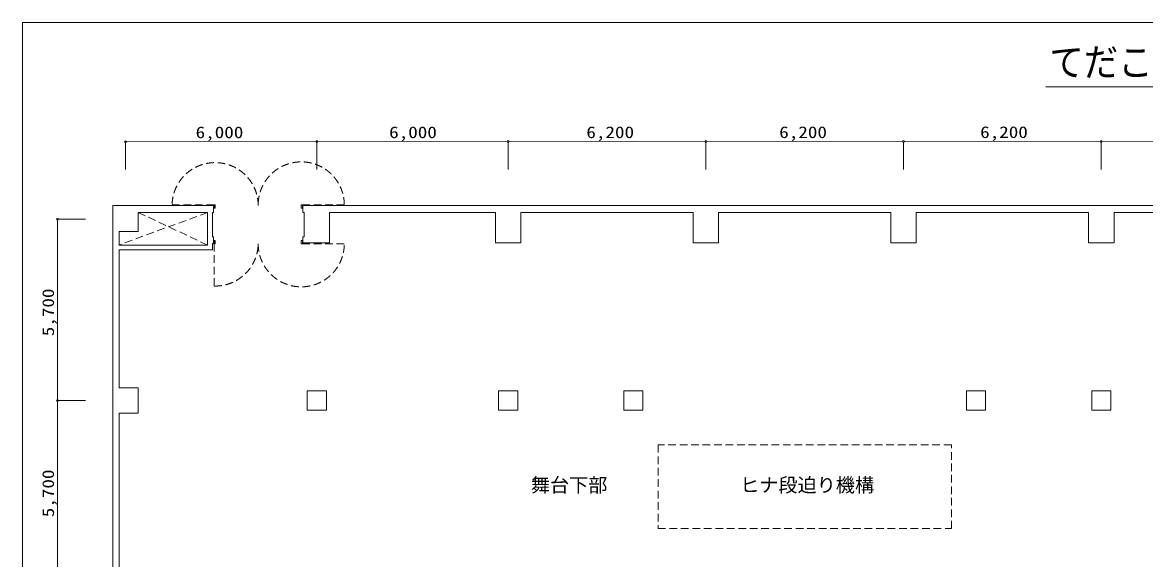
# Model space of a CAD drawing. Units: millimetres, scale not verified. Extents: x -74784 to -18784, y -38641 to 559.
# Drawn here: x -74784 to -39596, y -16259 to 559 of the extents above; entities that cross this region are included whole.
import ezdxf
from ezdxf.enums import TextEntityAlignment as Align

# ---------------------------------------------------------------- set-up
doc = ezdxf.new("R2010")
doc.units = ezdxf.units.MM
doc.header["$LTSCALE"] = 200
doc.linetypes.add('CHAIN1', pattern=[8, 5, -1, 1, -1])
doc.linetypes.add('DASHED1', pattern=[1.8, 1.2, -0.6])
for name, color, linetype, lineweight in [('1-0_155', 7, 'DASHED1', 9), ('1-8', 7, 'Continuous', 9), ('1-9', 4, 'Continuous', 9), ('F-1', 7, 'Continuous', 9)]:
    doc.layers.add(name, color=color, linetype=linetype, lineweight=lineweight)
doc.layers.add('1-A', color=7, linetype='Continuous')
doc.styles.add('HG創英角ｺﾞｼｯｸUB', font='')
doc.styles.add('ＭＳ ゴシック', font='')
doc.styles.get('HG創英角ｺﾞｼｯｸUB').set_extended_font_data('HG創英角ｺﾞｼｯｸUB')
doc.styles.get('ＭＳ ゴシック').set_extended_font_data('MS Gothic')

msp = doc.modelspace()

# ---------------------------------------------------------------- linework, layer by layer
at = {"layer": '1-0_155'}
for p, q in [((-68978.4, -5401), (-71753.7, -6424.8)), ((-71153.4, -5401), (-68978.4, -6424.8))]:
    msp.add_line(p, q, dxfattribs=at)
at = {"layer": '1-8', "linetype": 'DASHED1'}
for p, q in [((-68775.9, -5166), (-70090.7, -5166)), ((-64690.9, -5166), (-66005.9, -5166)), ((-68770.9, -6383.9), (-68770.9, -7710.7)), ((-64690.9, -6383.9), (-66005.9, -6383.9))]:
    msp.add_line(p, q, dxfattribs=at)
at = {"layer": '1-8'}
for p, q in [((-68775.9, -5266), (-68775.9, -5166)), ((-68740.9, -5166), (-68775.9, -5166)), ((-66040.9, -5166), (-66040.9, -5266)), ((-66005.9, -5166), (-66040.9, -5166)), ((-66040.9, -5266), (-66005.9, -5266)), ((-66005.9, -5266), (-66005.9, -5166)), ((-65990.9, -5181), (-65990.9, -5401)), ((-65990.9, -5181), (-34065.9, -5181)), ((-68978.4, -5401), (-68978.4, -6424.8)), ((-66040.9, -6383.9), (-66040.9, -6283.9)), ((-68978.4, -6574.8), (-68828.4, -6574.8)), ((-68828.4, -6370.7), (-68790.9, -6370.7)), ((-68828.4, -6574.8), (-68828.4, -6370.7)), ((-68775.9, -6383.9), (-68740.9, -6383.9)), ((-66005.9, -6383.9), (-66040.9, -6383.9))]:
    msp.add_line(p, q, dxfattribs=at)
for points in [[(-68790.9, -5401), (-68790.9, -5181), (-71953.4, -5181), (-71953.4, -23101)], [(-68740.9, -5166), (-68740.9, -5266), (-68775.9, -5266)], [(-71753.4, -6001), (-71153.4, -6001), (-71153.4, -5401), (-68978.4, -5401)], [(-68790.9, -6368.9), (-68790.9, -6168.9), (-68828.4, -6168.9), (-68828.4, -5401), (-68790.9, -5401)], [(-65990.9, -5401), (-65953.4, -5401), (-65953.4, -6168.9), (-65990.9, -6168.9), (-65990.9, -6351), (-65153.4, -6351)], [(-65153.4, -6351), (-65153.4, -5401), (-59953.4, -5401), (-59953.4, -6351), (-59153.4, -6351), (-59153.4, -5401), (-53753.4, -5401), (-53753.4, -6351), (-52953.4, -6351), (-52953.4, -5401), (-47553.4, -5401), (-47553.4, -6351), (-46753.4, -6351), (-46753.4, -5401), (-41353.4, -5401), (-41353.4, -6351), (-40553.4, -6351), (-40553.4, -5401), (-35353.4, -5401)], [(-68978.4, -6424.8), (-71753.7, -6424.8), (-71753.7, -6001.7)], [(-68740.9, -6383.9), (-68740.9, -6283.9), (-68775.9, -6283.9), (-68775.9, -6383.9)], [(-66040.9, -6283.9), (-66005.9, -6283.9), (-66005.9, -6383.9)], [(-65153.4, -24321.2), (-65153.4, -22301), (-71753.4, -22301), (-71753.4, -17401), (-71153.4, -17401), (-71153.4, -16601), (-71753.4, -16601), (-71753.4, -11701), (-71153.4, -11701), (-71153.4, -10901), (-71753.4, -10901), (-71753.4, -6574.8), (-68978.4, -6574.8)]]:
    msp.add_lwpolyline(points, dxfattribs=at)
for points in [[(-65253.4, -11001), (-65253.4, -11601), (-65853.4, -11601), (-65853.4, -11001)], [(-59253.4, -11601), (-59853.4, -11601), (-59853.4, -11001), (-59253.4, -11001)], [(-55328.4, -11601), (-55928.4, -11601), (-55928.4, -11001), (-55328.4, -11001)], [(-45178.4, -11601), (-44578.4, -11601), (-44578.4, -11001), (-45178.4, -11001)], [(-41253.4, -11601), (-40653.4, -11601), (-40653.4, -11001), (-41253.4, -11001)]]:
    msp.add_lwpolyline(points, close=True, dxfattribs=at)
at = {"layer": '1-8', "linetype": 'DASHED1'}
msp.add_lwpolyline([(-54853.4, -15317), (-45653.4, -15317), (-45653.4, -12693), (-54853.4, -12693)], close=True, dxfattribs=at)
for centre, start, end in [((-68740.9, -5188.9), 0, 179.02898), ((-66040.9, -5165), 359.95843, 180), ((-68740.9, -6361), 268.72757, 0), ((-66040.9, -6384.9), 180, 0.04157)]:
    msp.add_arc(centre, 1350, start, end, dxfattribs=at)
at = {"layer": '1-9'}
for p, q in [((-71553.4, -3182.4), (-28953.4, -3174.1)), ((-73684.6, -5611.9), (-73684.6, -35701))]:
    msp.add_line(p, q, dxfattribs=at)
at = {"layer": '1-9', "linetype": 'CHAIN1'}
for p, q in [((-71553.4, -3182.4), (-71553.4, -4059.4)), ((-65553.4, -4059.4), (-65553.4, -3182.4)), ((-59553.4, -3182.4), (-59553.4, -4059.4)), ((-53353.4, -4059.4), (-53353.4, -3182.4)), ((-47153.4, -3182.4), (-47153.4, -4059.4)), ((-40953.4, -4059.4), (-40953.4, -3182.4)), ((-72807.6, -5611.6), (-73684.6, -5612)), ((-73684.6, -11301), (-72807.6, -11301))]:
    msp.add_line(p, q, dxfattribs=at)
at = {"layer": '1-9'}
for centre in [(-71553.4, -3182.4), (-65553.4, -3181.2), (-59553.4, -3179.7), (-53353.4, -3178.3), (-47153.4, -3176.9), (-40953.4, -3175.5), (-73684.6, -5611.9), (-73684.6, -11301)]:
    msp.add_circle(centre, 30, dxfattribs=at)
at = {"layer": 'F-1'}
msp.add_line((-42693.3, -1465), (-19087.5, -1465), dxfattribs=at)
msp.add_lwpolyline([(-18783.9, 558.6), (-74783.9, 558.6), (-74783.9, -38641.4)], dxfattribs=at)

# ---------------------------------------------------------------- texts
at = {"layer": '1-9', "style": 'ＭＳ ゴシック', "width": 1.2}
for s, p in [('6,000', (-69352.9, -3182.4)), ('6,000', (-63284.7, -3181)), ('6,200', (-57100.7, -3179.7)), ('6,200', (-51051.9, -3178.3)), ('6,200', (-44751.8, -3176.9))]:
    msp.add_text(s, height=366.6, dxfattribs=at).set_placement(p, align=Align.BOTTOM_LEFT)
for p in [(-73684.6, -9284.6), (-73684.6, -14962)]:
    msp.add_text('5,700', height=366.6, rotation=90, dxfattribs=at).set_placement(p, align=Align.BOTTOM_LEFT)
at = {"layer": '1-A', "style": 'HG創英角ｺﾞｼｯｸUB'}
for s, p in [('舞台下部', (-58841.1, -14304.5)), ('ヒナ段迫り機構', (-52277.9, -14304.5))]:
    msp.add_text(s, height=439.9, dxfattribs=at).set_placement(p, align=Align.BOTTOM_LEFT)
at = {"layer": 'F-1', "style": 'HG創英角ｺﾞｼｯｸUB', "width": 0.9}
msp.add_text('てだこホール 大ホール', height=879.8, dxfattribs=at).set_placement((-42580.5, -1389.1), align=Align.BOTTOM_LEFT)

doc.saveas('drawing.dxf')
